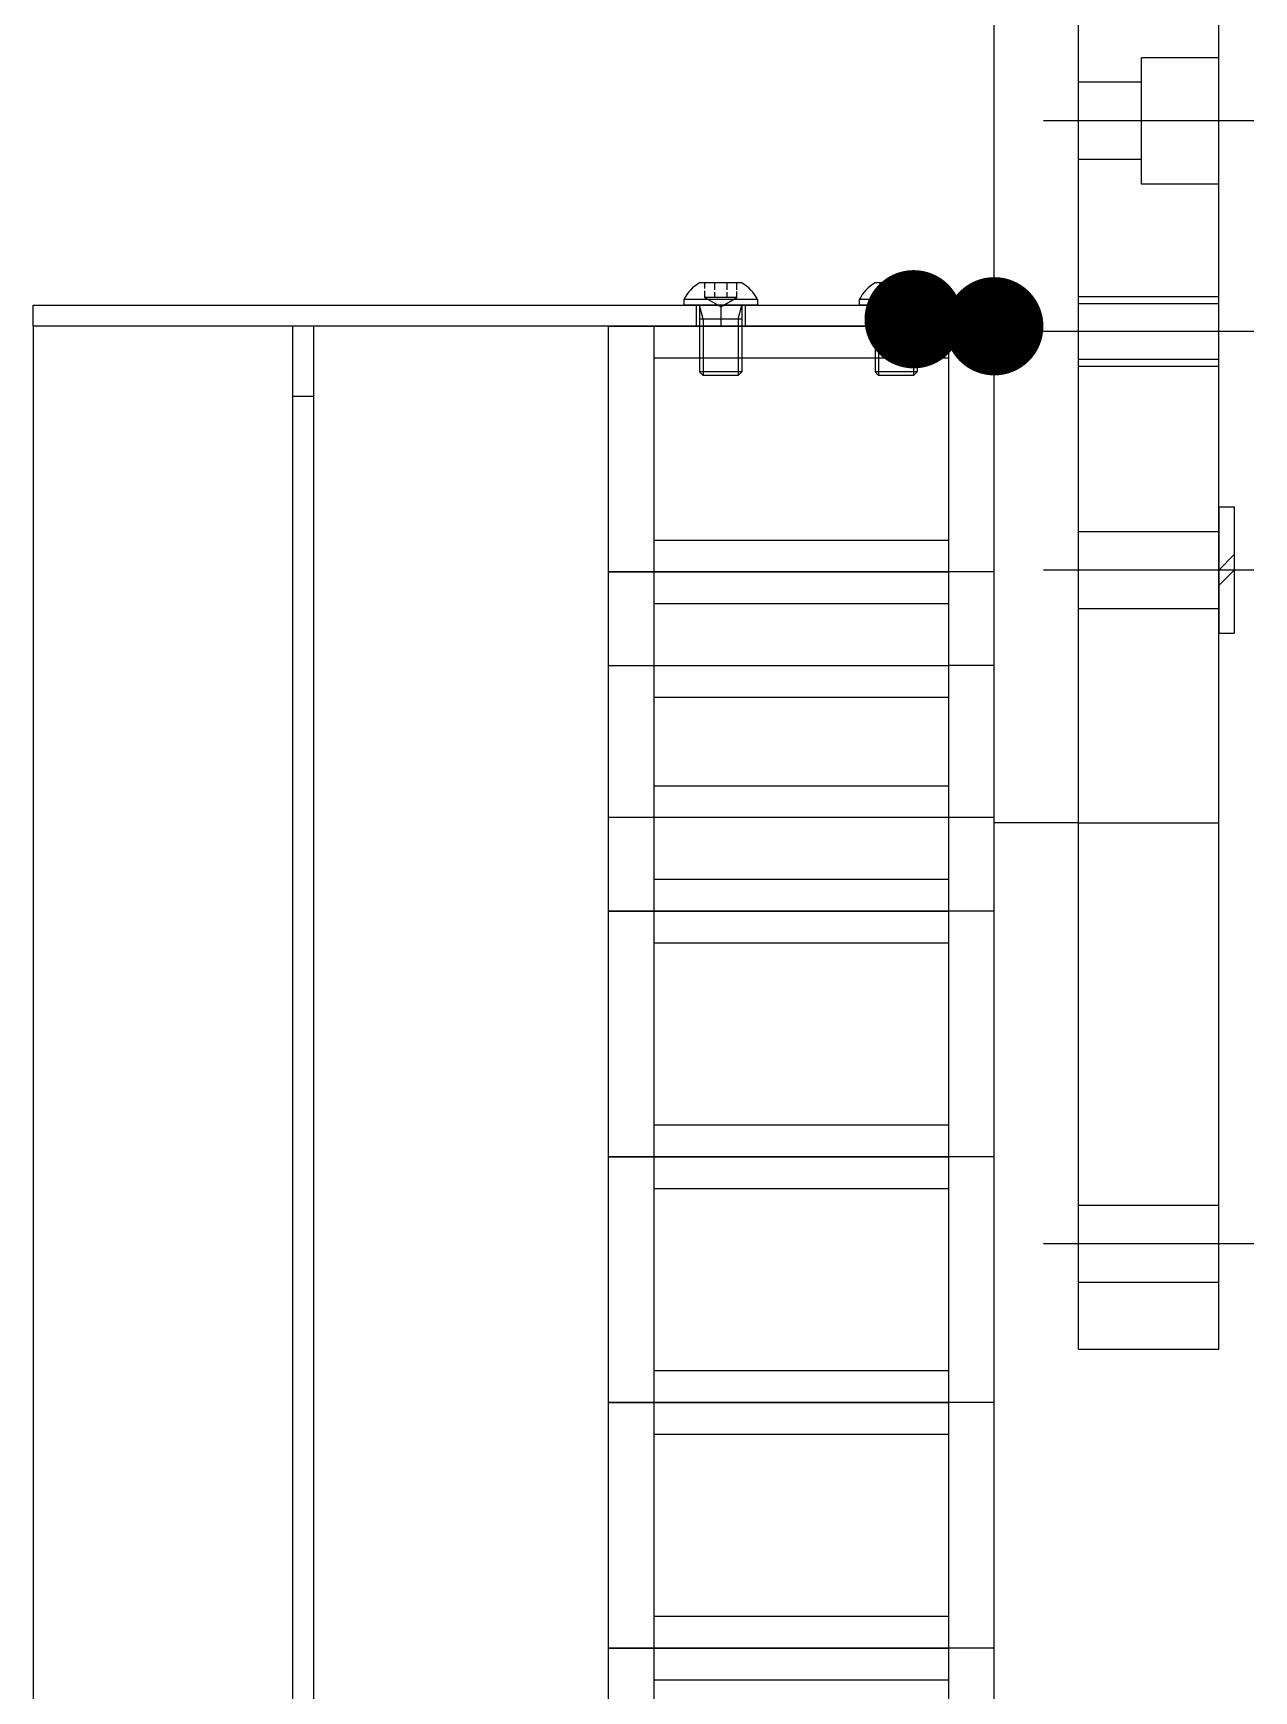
# Model space of a CAD drawing. Extents: x -1051 to 4465, y -5109 to -1481.
# Drawn here: x 698.4 to 872.4, y -3924.9 to -3688.7 of the extents above; entities that cross this region are included whole.
import ezdxf

# ---------------------------------------------------------------- set-up
doc = ezdxf.new("R2010")
doc.units = 0
doc.header["$LTSCALE"] = 14
doc.header["$MEASUREMENT"] = 0
doc.linetypes.add('CENTER', pattern=[22, 20, -1, 0, -1])
doc.linetypes.add('DASHED', pattern=[4, 3, -1])
doc.layers.get('0').update_dxf_attribs({"color": 241, "linetype": 'CONTINUOUS'})
for name, color, linetype in [('081079B', 61, 'CONTINUOUS'), ('081081', 6, 'CONTINUOUS'), ('MS15-YSF30', 10, 'CONTINUOUS')]:
    doc.layers.add(name, color=color, linetype=linetype)
doc.styles.get("Standard").update_dxf_attribs({"font": 'romans.shx', "bigfont": 'chineset.shx'})

# ---------------------------------------------------------------- blocks, each defined once
blk = doc.blocks.new('PARTREF')
at = {"const_width": 0.5}
blk.add_lwpolyline([(-0.25, 0, 1), (0.25, 0, 1)], format="xyb", close=True, dxfattribs=at)
at = {"color": 2, "flags": 1}
for tag, p in [('TAG15', (5.594, -4.742)), ('TAG5', (-16.086, -4.95)), ('TAG10', (-5.651, -4.998)), ('TAG14', (5.594, -8.742)), ('TAG4', (-16.086, -8.95)), ('TAG9', (-5.651, -8.998)), ('TAG13', (5.594, -12.742)), ('TAG3', (-16.086, -12.95)), ('TAG8', (-5.651, -12.998)), ('TAG12', (5.594, -16.742)), ('TAG2', (-16.086, -16.95)), ('TAG7', (-5.651, -16.998)), ('TAG11', (5.594, -20.742)), ('TAG1', (-16.086, -20.95)), ('TAG6', (-5.651, -20.998))]:
    blk.add_attdef(tag, p, '', height=2.5, dxfattribs=at)

msp = doc.modelspace()

# ---------------------------------------------------------------- linework, layer by layer
at = {"layer": '081079B', "linetype": 'CONTINUOUS'}
for p, q in [((780.36, -3765.46), (780.36, -3730.46)), ((780.36, -3730.46), (786.86, -3730.46)), ((786.86, -3765.46), (786.86, -3730.46)), ((786.86, -3730.46), (828.86, -3730.46)), ((828.86, -3765.46), (828.86, -3730.46)), ((835.36, -3730.46), (828.86, -3730.46)), ((835.36, -3765.46), (835.36, -3730.46)), ((786.86, -3734.96), (828.86, -3734.96)), ((828.86, -3760.96), (786.86, -3760.96)), ((835.36, -3765.46), (780.36, -3765.46)), ((780.36, -3800.46), (780.36, -3765.46)), ((780.36, -3765.46), (786.86, -3765.46)), ((786.86, -3765.46), (828.86, -3765.46)), ((786.86, -3800.46), (786.86, -3765.46)), ((828.86, -3800.46), (828.86, -3765.46)), ((835.36, -3765.46), (828.86, -3765.46)), ((835.36, -3800.46), (835.36, -3765.46)), ((786.86, -3769.96), (828.86, -3769.96)), ((780.36, -3813.78), (780.36, -3778.78)), ((780.36, -3778.78), (786.86, -3778.78)), ((786.86, -3778.78), (828.86, -3778.78)), ((786.86, -3813.78), (786.86, -3778.78)), ((828.86, -3813.78), (828.86, -3778.78)), ((835.36, -3778.78), (828.86, -3778.78)), ((835.36, -3813.78), (835.36, -3778.78)), ((786.86, -3783.28), (828.86, -3783.28)), ((828.86, -3795.96), (786.86, -3795.96)), ((835.36, -3800.46), (780.36, -3800.46)), ((828.86, -3809.28), (786.86, -3809.28)), ((835.36, -3813.78), (780.36, -3813.78)), ((780.36, -3848.78), (780.36, -3813.78)), ((780.36, -3813.78), (786.86, -3813.78)), ((786.86, -3813.78), (828.86, -3813.78)), ((786.86, -3848.78), (786.86, -3813.78)), ((828.86, -3848.78), (828.86, -3813.78)), ((835.36, -3813.78), (828.86, -3813.78)), ((835.36, -3848.78), (835.36, -3813.78)), ((786.86, -3818.28), (828.86, -3818.28)), ((828.86, -3844.28), (786.86, -3844.28)), ((780.36, -3883.78), (780.36, -3848.78)), ((835.36, -3848.78), (780.36, -3848.78)), ((780.36, -3848.78), (786.86, -3848.78)), ((786.86, -3883.78), (786.86, -3848.78)), ((786.86, -3848.78), (828.86, -3848.78)), ((828.86, -3883.78), (828.86, -3848.78)), ((835.36, -3848.78), (828.86, -3848.78)), ((835.36, -3883.78), (835.36, -3848.78)), ((786.86, -3853.28), (828.86, -3853.28)), ((828.86, -3879.28), (786.86, -3879.28)), ((835.36, -3883.78), (780.36, -3883.78)), ((780.36, -3918.78), (780.36, -3883.78)), ((780.36, -3883.78), (786.86, -3883.78)), ((786.86, -3883.78), (828.86, -3883.78)), ((786.86, -3918.78), (786.86, -3883.78)), ((828.86, -3918.78), (828.86, -3883.78)), ((835.36, -3883.78), (828.86, -3883.78)), ((835.36, -3918.78), (835.36, -3883.78)), ((786.86, -3888.28), (828.86, -3888.28)), ((828.86, -3914.28), (786.86, -3914.28)), ((835.36, -3918.78), (780.36, -3918.78)), ((780.36, -3953.78), (780.36, -3918.78)), ((780.36, -3918.78), (786.86, -3918.78)), ((786.86, -3918.78), (828.86, -3918.78)), ((786.86, -3953.78), (786.86, -3918.78)), ((828.86, -3953.78), (828.86, -3918.78)), ((835.36, -3918.78), (828.86, -3918.78)), ((835.36, -3953.78), (835.36, -3918.78)), ((786.86, -3923.28), (828.86, -3923.28))]:
    msp.add_line(p, q, dxfattribs=at)
at = {"layer": '081081', "linetype": 'CONTINUOUS'}
for p, q in [((835.36, -3801.2), (835.36, -3218.2)), ((847.36, -3876.2), (847.36, -3218.2)), ((867.36, -3876.2), (867.36, -3571.2)), ((867.36, -3756.2), (867.36, -3774.2)), ((867.36, -3756.2), (869.56, -3756.2)), ((869.56, -3756.2), (869.56, -3774.2)), ((869.56, -3763), (867.36, -3765.2)), ((869.56, -3765.2), (867.36, -3767.4)), ((867.36, -3774.2), (869.56, -3774.2)), ((847.36, -3801.2), (835.36, -3801.2)), ((847.36, -3876.2), (867.36, -3876.2))]:
    msp.add_line(p, q, dxfattribs=at)
at = {"layer": '081081', "linetype": 'DASHED'}
for p, q in [((856.36, -3710.2), (856.36, -3692.2)), ((867.36, -3692.2), (856.36, -3692.2)), ((856.36, -3695.7), (847.36, -3695.7)), ((856.36, -3706.7), (847.36, -3706.7)), ((867.36, -3710.2), (856.36, -3710.2)), ((847.36, -3726.2), (867.36, -3726.2)), ((847.36, -3727.2), (867.36, -3727.2)), ((867.36, -3735.2), (847.36, -3735.2)), ((867.36, -3736.2), (847.36, -3736.2)), ((847.36, -3759.7), (867.36, -3759.7)), ((867.36, -3770.7), (847.36, -3770.7)), ((847.36, -3801.2), (867.36, -3801.2)), ((847.36, -3855.7), (867.36, -3855.7)), ((867.36, -3866.7), (847.36, -3866.7))]:
    msp.add_line(p, q, dxfattribs=at)
at = {"layer": '081081', "linetype": 'CENTER'}
for p, q in [((872.36, -3701.2), (842.36, -3701.2)), ((872.36, -3731.2), (842.36, -3731.2)), ((872.36, -3765.2), (842.36, -3765.2)), ((872.36, -3861.2), (842.36, -3861.2))]:
    msp.add_line(p, q, dxfattribs=at)
at = {"layer": 'MS15-YSF30', "linetype": 'CONTINUOUS'}
for p, q in [((799.36, -3724.26), (793.36, -3724.26)), ((794.04, -3724.26), (794.04, -3725.1)), ((795.49, -3724.26), (795.49, -3725.26)), ((797.22, -3724.26), (797.22, -3725.26)), ((798.61, -3724.25), (798.61, -3725.25)), ((824.36, -3724.26), (818.36, -3724.26)), ((819.04, -3724.26), (819.04, -3725.1)), ((820.49, -3724.26), (820.49, -3725.26)), ((822.22, -3724.26), (822.22, -3725.26)), ((823.61, -3724.25), (823.61, -3725.25)), ((791.11, -3726.66), (791.11, -3727.46)), ((801.61, -3726.66), (791.11, -3726.66)), ((794.04, -3725.43), (794.04, -3726.34)), ((796.36, -3727.67), (794.04, -3726.34)), ((798.61, -3726.34), (794.04, -3726.34)), ((795.49, -3725.59), (795.49, -3726.34)), ((797.22, -3725.59), (797.22, -3726.34)), ((798.61, -3725.49), (798.61, -3726.34)), ((801.61, -3726.66), (801.61, -3727.46)), ((826.61, -3726.66), (816.11, -3726.66)), ((816.11, -3726.66), (816.11, -3727.46)), ((819.04, -3725.43), (819.04, -3726.34)), ((823.61, -3726.34), (819.04, -3726.34)), ((821.36, -3727.67), (819.04, -3726.34)), ((820.49, -3725.59), (820.49, -3726.34)), ((822.22, -3725.59), (822.22, -3726.34)), ((823.61, -3725.49), (823.61, -3726.34)), ((826.61, -3726.66), (826.61, -3727.46)), ((698.36, -3727.46), (833.36, -3727.46)), ((698.36, -3730.46), (698.36, -3727.46)), ((801.61, -3727.46), (791.11, -3727.46)), ((792.86, -3727.46), (792.86, -3730.46)), ((793.36, -3727.46), (793.36, -3736.96)), ((793.36, -3727.46), (793.36, -3736.96)), ((793.86, -3729.46), (793.36, -3727.46)), ((796.36, -3727.46), (796.36, -3730.46)), ((798.86, -3729.46), (799.36, -3727.46)), ((799.36, -3727.46), (799.36, -3736.96)), ((799.86, -3727.46), (799.86, -3730.46)), ((826.61, -3727.46), (816.11, -3727.46)), ((817.86, -3727.46), (817.86, -3730.46)), ((818.36, -3727.46), (818.36, -3736.96)), ((818.86, -3729.46), (818.36, -3727.46)), ((818.36, -3727.46), (818.36, -3736.96)), ((821.36, -3727.46), (821.36, -3730.46)), ((823.86, -3729.46), (824.36, -3727.46)), ((824.36, -3727.46), (824.36, -3736.96)), ((824.86, -3727.46), (824.86, -3730.46)), ((833.36, -3727.46), (833.36, -3730.46)), ((738.36, -3730.46), (698.36, -3730.46)), ((698.36, -3730.46), (698.36, -4033.46)), ((735.36, -3980.46), (735.36, -3730.46)), ((738.36, -4033.46), (738.36, -3730.46)), ((833.36, -3730.46), (738.36, -3730.46)), ((799.36, -3729.46), (793.36, -3729.46)), ((793.86, -3729.46), (793.86, -3737.46)), ((798.86, -3729.46), (798.86, -3737.46)), ((824.36, -3729.46), (818.36, -3729.46)), ((818.86, -3729.46), (818.86, -3737.46)), ((823.86, -3729.46), (823.86, -3737.46)), ((793.86, -3737.46), (793.36, -3736.96)), ((799.36, -3736.96), (793.36, -3736.96)), ((798.86, -3737.46), (793.86, -3737.46)), ((799.36, -3736.96), (798.86, -3737.46)), ((824.36, -3736.96), (818.36, -3736.96)), ((818.86, -3737.46), (818.36, -3736.96)), ((823.86, -3737.46), (818.86, -3737.46)), ((824.36, -3736.96), (823.86, -3737.46)), ((738.36, -3740.46), (735.36, -3740.46))]:
    msp.add_line(p, q, dxfattribs=at)
at = {"layer": 'MS15-YSF30', "linetype": 'DASHED'}
for p, q in [((796.36, -3727.67), (798.67, -3726.34)), ((821.36, -3727.67), (823.67, -3726.34))]:
    msp.add_line(p, q, dxfattribs=at)
at = {"layer": 'MS15-YSF30', "linetype": 'CONTINUOUS'}
for centre, start, end in [((796.36, -3729.33), 120.6275, 153.0679), ((796.36, -3729.33), 26.9321, 59.3725), ((821.36, -3729.33), 120.6275, 153.0679), ((821.36, -3729.33), 26.9321, 59.3725)]:
    msp.add_arc(centre, 5.89, start, end, dxfattribs=at)

# ---------------------------------------------------------------- block references
at = {"layer": '081079B', "color": 7, "linetype": 'CONTINUOUS', "xscale": 14, "yscale": 14, "zscale": 14}
msp.add_blockref('PARTREF', (835.36, -3730.46), dxfattribs=at)
at = {"layer": 'MS15-YSF30', "color": 7, "linetype": 'CONTINUOUS', "xscale": 14, "yscale": 14, "zscale": 14}
msp.add_blockref('PARTREF', (823.86, -3729.46), dxfattribs=at)

doc.saveas('drawing.dxf')
